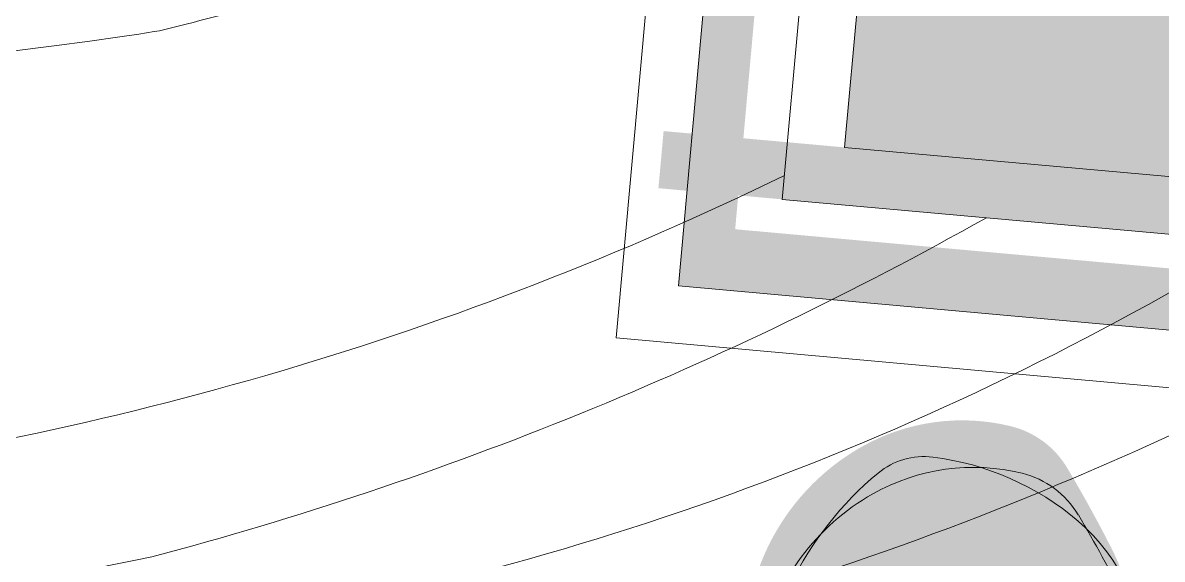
# Model space of a CAD drawing. Header units: centimetres. Extents: x -4381 to 5639, y -3920 to 4826.
# Drawn here: x 293.23 to 299.19, y 65.48 to 68.29 of the extents above; entities that cross this region are included whole.
import ezdxf
from ezdxf.xclip import XClip

# ---------------------------------------------------------------- set-up
doc = ezdxf.new("R2010")
doc.units = ezdxf.units.CM
doc.header["$MEASUREMENT"] = 0
doc.header["$XCLIPFRAME"] = 0
for name, color, linetype, lineweight in [('0- COURBES DE NIVEAU_Pen_No__2', 8, 'Continuous', 5), ('00-TREES_Pen_No__7', 7, 'Continuous', 5), ('0_Pen_No__1', 7, 'Continuous', 5), ('Dalles_Pen_No__101', 252, 'Continuous', 5), ('Diagramme_Pen_No__1', 7, 'Continuous', 5), ('Structural - Bearing_Pen_No__1', 7, 'Continuous', 5)]:
    doc.layers.add(name, color=color, linetype=linetype, lineweight=lineweight)
doc.layers.add('00-TREES_Pen_No__184', color=7, linetype='Continuous', lineweight=5, true_color=0xc5d295)
doc.layers.add('Diagramme_Pen_No__9', color=7, linetype='Continuous', lineweight=5, true_color=0x3dad99)
doc.layers.add('Drawing & Figure', color=7, linetype='Continuous')
doc.layers.add('Structural - Bearing', color=7, linetype='Continuous')

# ---------------------------------------------------------------- blocks, each defined once
blk = doc.blocks.new('Drawing_13_13', base_point=(-54.8524, -87.0921))
at = {"layer": '00-TREES_Pen_No__184', "linetype": 'Continuous', "lineweight": 0, "ltscale": 5, "true_color": 0xc0d6a6}
blk.add_hatch(color=9, dxfattribs=at).paths.add_polyline_path([(180.0602, 59.3945, 0.017395), (179.939, 59.6155, 0.20069), (179.792, 59.7245, 0.191615), (179.4015, 59.6708, 0.21255), (179.1111, 59.2779, 0.444186), (179.3855, 58.8922, -0.052301), (179.6534, 58.832, 0.435859), (180.0892, 59.0508, 0.185878)])
at = {"layer": 'Dalles_Pen_No__101', "linetype": 'Continuous', "lineweight": 0, "ltscale": 5, "true_color": 0x262626}
blk.add_hatch(color=250, dxfattribs=at).paths.add_polyline_path([(178.9899, 60.8385), (178.9225, 60.0916), (183.8851, 59.6439), (186.1183, 59.4424), (186.1328, 59.6028), (185.1597, 59.6906), (179.0709, 60.2399), (179.1238, 60.8265)])
at = {"layer": 'Diagramme_Pen_No__9', "linetype": 'Continuous', "lineweight": 0, "ltscale": 5, "true_color": 0x0f2b26}
blk.add_hatch(color=118, dxfattribs=at).paths.add_polyline_path([(179.3569, 60.454), (185.7559, 59.8767), (186.003, 62.6156), (179.604, 63.1929)])
at = {"layer": 'Structural - Bearing', "linetype": 'Continuous', "lineweight": 0, "ltscale": 5, "true_color": 0xffffff}
blk.add_hatch(color=7, dxfattribs=at).paths.add_polyline_path([(178.8703, 60.3473), (185.8918, 59.7138), (185.9053, 59.8632), (178.8838, 60.4967)])
at = {"layer": '0- COURBES DE NIVEAU_Pen_No__2', "linetype": 'Continuous', "ltscale": 5, "flags": 128}
for points in [[(176.006, 59.281, 0.07348), (177.5462, 59.383)], [(177.0044, 60.6842), (177.0274, 60.6869), (177.1727, 60.7046), (177.2904, 60.7195), (177.3839, 60.7319), (177.4565, 60.7421), (177.5115, 60.7504), (177.5522, 60.7569), (177.5655, 60.7593, 0.019239), (178.124, 60.9167)], [(174.3248, 60.7574), (174.3376, 60.7178), (174.3855, 60.612), (174.4402, 60.5158), (174.4984, 60.4292), (174.5566, 60.3519), (174.6113, 60.284), (174.6598, 60.2252), (174.7021, 60.1748), (174.7388, 60.1321), (174.7706, 60.0962), (174.7981, 60.0665), (174.8221, 60.042), (174.8431, 60.0221), (174.8619, 60.0059), (174.879, 59.9928), (174.8886, 59.9863, 0.179056), (176.5008, 59.5817, 0.082932), (179.1996, 60.3802)], [(177.5462, 59.383, 0.063543), (179.7276, 60.27)], [(177.6754, 59.1895, 0.097944), (180.4313, 60.2065)], [(178.4939, 59.1156, 0.080043), (181.0888, 60.1689)], [(174.859, 58.7403, 0.151193), (180.9511, 59.6175)]]:
    blk.add_lwpolyline(points, format="xyb", dxfattribs=at)
at = {"layer": '00-TREES_Pen_No__7', "linetype": 'Continuous', "ltscale": 5}
for centre, radius, start, end in [((179.5644, 59.4575), 0.1877, 82.9302, 129.6096), ((179.4986, 58.927), 0.7223, 49.4934, 82.9302), ((179.6934, 59.0839), 0.5331, 76.1386, 119.5276), ((180.002, 58.9286), 0.8742, 129.6096, 154.0595), ((179.7642, 59.3712), 0.2372, 30.7469, 76.1386), ((179.7267, 59.0251), 0.6007, 119.5276, 167.5262), ((176.8536, 57.6398), 3.6239, 26.7607, 30.7469), ((179.6477, 59.1016), 0.4926, 358.9064, 49.4934)]:
    blk.add_arc(centre, radius, start, end, dxfattribs=at)
at = {"layer": '0_Pen_No__1', "linetype": 'Continuous', "ltscale": 5, "flags": 128}
for points in [[(186.1658, 62.7515), (186.5642, 62.7155), (186.2542, 59.2795), (178.7597, 59.9556), (178.8405, 60.852)], [(186.1524, 62.6021), (186.4014, 62.5796), (186.1183, 59.4424), (178.9225, 60.0916), (178.9899, 60.8385)]]:
    blk.add_lwpolyline(points, dxfattribs=at)
at = {"layer": 'Diagramme_Pen_No__1', "linetype": 'Continuous', "ltscale": 5}
blk.add_line((179.3569, 60.454), (179.604, 63.1929), dxfattribs=at)
at = {"layer": 'Structural - Bearing_Pen_No__1', "linetype": 'Continuous', "ltscale": 5}
for p, q in [((179.4546, 63.2064), (179.194, 60.3181)), ((185.7559, 59.8767), (179.3569, 60.454)), ((185.8918, 59.7138), (179.194, 60.3181))]:
    blk.add_line(p, q, dxfattribs=at)

msp = doc.modelspace()

# ---------------------------------------------------------------- block references
at = {"layer": 'Drawing & Figure', "color": 151, "linetype": 'Continuous', "lineweight": 5, "ltscale": 10, "true_color": 0x80c2ff}
ref = msp.add_blockref('Drawing_13_13', (-170.89003, -227.45567), dxfattribs=dict(at, xscale=2, yscale=2, zscale=2))
XClip(ref).set_block_clipping_path([(166.1260505706, 54.1059969298), (191.9907812231, 80.1417166121)])

doc.saveas('drawing.dxf')
